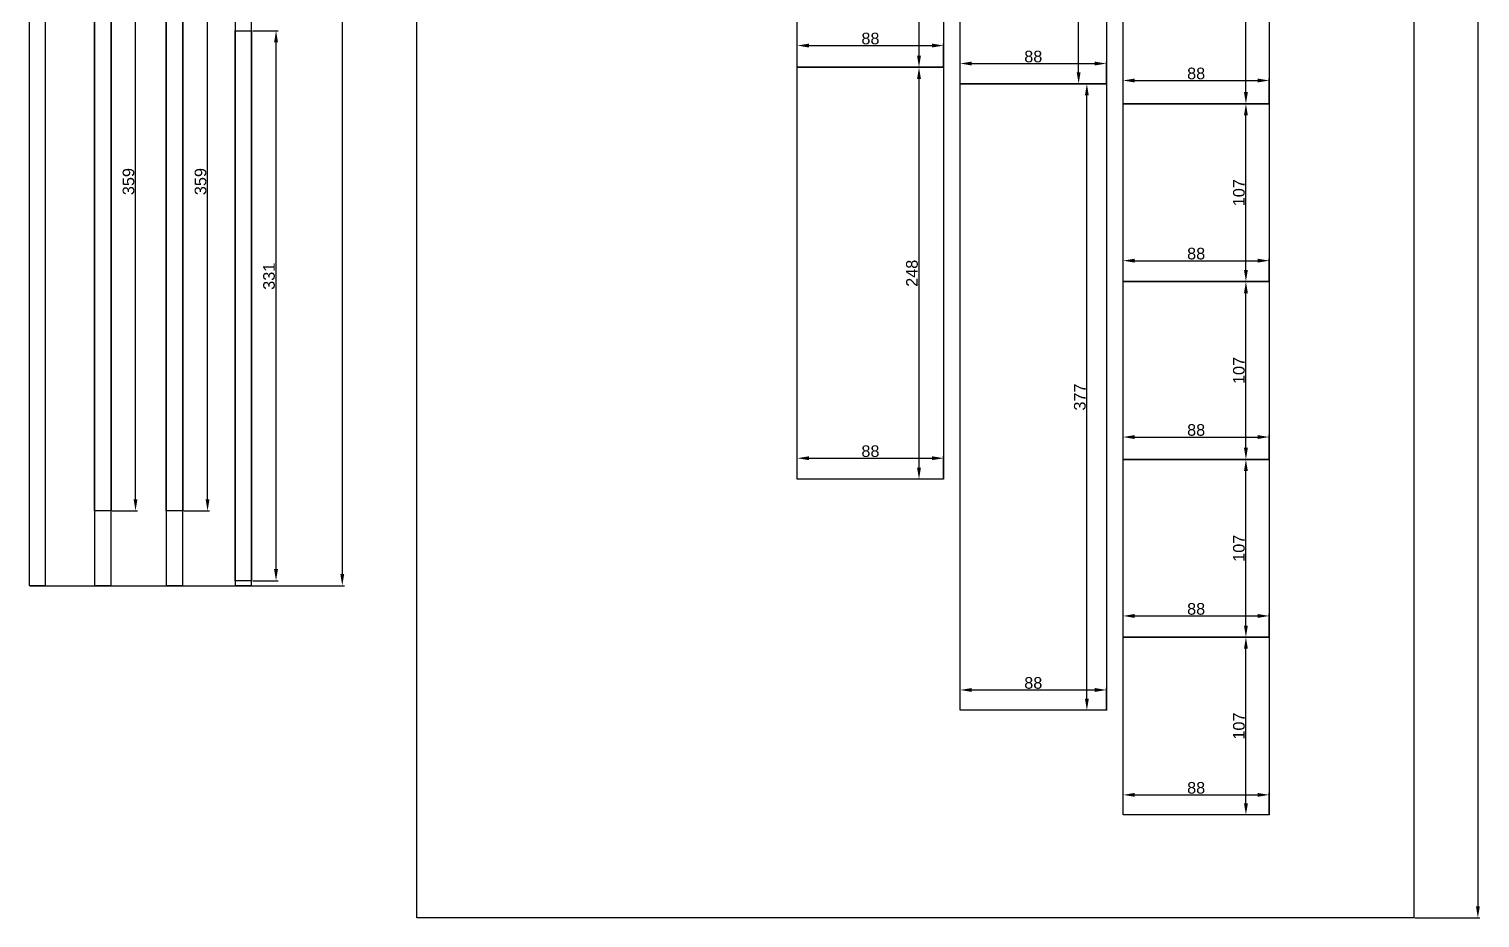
# Model space of a CAD drawing. Header units: millimetres. Extents: x 2483 to 4429, y -710 to 1566.
# Drawn here: x 3556 to 4429, y -710 to -175 of the extents above; entities that cross this region are included whole.
import ezdxf

# ---------------------------------------------------------------- set-up
doc = ezdxf.new("R2010")
doc.units = ezdxf.units.MM
doc.styles.get("Standard").update_dxf_attribs({"font": 'arial.ttf'})
doc.dimstyles.new('ISO-25', dxfattribs={"dimtxt": 7, "dimasz": 7, "dimexe": 1.25, "dimexo": 0.625, "dimtad": 1, "dimtxsty": 'Standard', "dimcen": 2.5, "dimadec": 0, "dimazin": 0, "dimtfac": 1, "dimtmove": 0, "dimatfit": 3, "dimfxl": 1, "dimarcsym": 0})

# ---------------------------------------------------------------- blocks, each defined once
blk = doc.blocks.new('*D355')
at = {"color": 0, "lineweight": -2, "transparency": 16777216}
for p, q in [((4105.46, 50.1), (4090.06, 50.1)), ((4091.31, -190.9), (4091.31, 43.1)), ((4105.46, -197.9), (4090.06, -197.9))]:
    blk.add_line(p, q, dxfattribs=at)
at = {"color": 0, "transparency": 16777216}
for points in [[(4090.14, 43.1), (4092.47, 43.1), (4091.31, 50.1)], [(4090.14, -190.9), (4092.47, -190.9), (4091.31, -197.9)]]:
    blk.add_solid(points, dxfattribs=at)
at = {"layer": 'Defpoints', "color": 0, "transparency": 16777216}
for p in [(4091.31, 50.1), (4106.08, 50.1), (4106.08, -197.9)]:
    blk.add_point(p, dxfattribs=at)
at = {"color": 0, "transparency": 16777216, "insert": (4087.11, -73.9), "char_height": 7, "attachment_point": 5, "rotation": 90}
blk.add_mtext('248', dxfattribs=at)
blk = doc.blocks.new('*D356')
at = {"color": 0, "lineweight": -2, "transparency": 16777216}
for p, q in [((4018.08, -197.27), (4018.08, -183.6)), ((4025.08, -184.85), (4099.08, -184.85)), ((4106.08, -197.27), (4106.08, -183.6))]:
    blk.add_line(p, q, dxfattribs=at)
at = {"color": 0, "transparency": 16777216}
for points in [[(4025.08, -183.68), (4025.08, -186.01), (4018.08, -184.85)], [(4099.08, -183.68), (4099.08, -186.01), (4106.08, -184.85)]]:
    blk.add_solid(points, dxfattribs=at)
at = {"layer": 'Defpoints', "color": 0, "transparency": 16777216}
for p in [(4106.08, -184.85), (4018.08, -197.9), (4106.08, -197.9)]:
    blk.add_point(p, dxfattribs=at)
at = {"color": 0, "transparency": 16777216, "insert": (4062.08, -180.65), "char_height": 7, "attachment_point": 5}
blk.add_mtext('88', dxfattribs=at)
blk = doc.blocks.new('*D357')
at = {"color": 0, "lineweight": -2, "transparency": 16777216}
for p, q in [((4018.08, -445.27), (4018.08, -431.95)), ((4025.08, -433.2), (4099.08, -433.2)), ((4106.08, -445.27), (4106.08, -431.95))]:
    blk.add_line(p, q, dxfattribs=at)
at = {"color": 0, "transparency": 16777216}
for points in [[(4025.08, -432.03), (4025.08, -434.36), (4018.08, -433.2)], [(4099.08, -432.03), (4099.08, -434.36), (4106.08, -433.2)]]:
    blk.add_solid(points, dxfattribs=at)
at = {"layer": 'Defpoints', "color": 0, "transparency": 16777216}
for p in [(4106.08, -433.2), (4018.08, -445.9), (4106.08, -445.9)]:
    blk.add_point(p, dxfattribs=at)
at = {"color": 0, "transparency": 16777216, "insert": (4062.08, -429), "char_height": 7, "attachment_point": 5}
blk.add_mtext('88', dxfattribs=at)
blk = doc.blocks.new('*D358')
at = {"color": 0, "lineweight": -2, "transparency": 16777216}
for p, q in [((4105.46, -197.9), (4090.06, -197.9)), ((4091.31, -438.9), (4091.31, -204.9)), ((4105.46, -445.9), (4090.06, -445.9))]:
    blk.add_line(p, q, dxfattribs=at)
at = {"color": 0, "transparency": 16777216}
for points in [[(4090.14, -204.9), (4092.47, -204.9), (4091.31, -197.9)], [(4090.14, -438.9), (4092.47, -438.9), (4091.31, -445.9)]]:
    blk.add_solid(points, dxfattribs=at)
at = {"layer": 'Defpoints', "color": 0, "transparency": 16777216}
for p in [(4091.31, -197.9), (4106.08, -197.9), (4106.08, -445.9)]:
    blk.add_point(p, dxfattribs=at)
at = {"color": 0, "transparency": 16777216, "insert": (4087.11, -321.9), "char_height": 7, "attachment_point": 5, "rotation": 90}
blk.add_mtext('248', dxfattribs=at)
blk = doc.blocks.new('*D366')
at = {"color": 0, "lineweight": -2, "transparency": 16777216}
for p, q in [((4203.46, 141.1), (4186.13, 141.1)), ((4187.38, -200.9), (4187.38, 134.1)), ((4204.46, -207.9), (4186.13, -207.9))]:
    blk.add_line(p, q, dxfattribs=at)
at = {"color": 0, "transparency": 16777216}
for points in [[(4186.21, 134.1), (4188.55, 134.1), (4187.38, 141.1)], [(4186.21, -200.9), (4188.55, -200.9), (4187.38, -207.9)]]:
    blk.add_solid(points, dxfattribs=at)
at = {"layer": 'Defpoints', "color": 0, "transparency": 16777216}
for p in [(4187.38, 141.1), (4204.08, 141.1), (4205.08, -207.9)]:
    blk.add_point(p, dxfattribs=at)
at = {"color": 0, "transparency": 16777216, "insert": (4183.18, -33.4), "char_height": 7, "attachment_point": 5, "rotation": 90}
blk.add_mtext('349', dxfattribs=at)
blk = doc.blocks.new('*D367')
at = {"color": 0, "lineweight": -2, "transparency": 16777216}
for p, q in [((4204.46, -207.9), (4191.08, -207.9)), ((4192.33, -577.9), (4192.33, -214.9)), ((4204.46, -584.9), (4191.08, -584.9))]:
    blk.add_line(p, q, dxfattribs=at)
at = {"color": 0, "transparency": 16777216}
for points in [[(4191.16, -214.9), (4193.49, -214.9), (4192.33, -207.9)], [(4191.16, -577.9), (4193.49, -577.9), (4192.33, -584.9)]]:
    blk.add_solid(points, dxfattribs=at)
at = {"layer": 'Defpoints', "color": 0, "transparency": 16777216}
for p in [(4192.33, -207.9), (4205.08, -207.9), (4205.08, -584.9)]:
    blk.add_point(p, dxfattribs=at)
at = {"color": 0, "transparency": 16777216, "insert": (4188.12, -396.4), "char_height": 7, "attachment_point": 5, "rotation": 90}
blk.add_mtext('377', dxfattribs=at)
blk = doc.blocks.new('*D376')
at = {"color": 0, "lineweight": -2, "transparency": 16777216}
for p, q in [((4116.08, -207.27), (4116.08, -194.43)), ((4123.08, -195.68), (4197.08, -195.68)), ((4204.08, -207.27), (4204.08, -194.43))]:
    blk.add_line(p, q, dxfattribs=at)
at = {"color": 0, "transparency": 16777216}
for points in [[(4123.08, -194.51), (4123.08, -196.85), (4116.08, -195.68)], [(4197.08, -194.51), (4197.08, -196.85), (4204.08, -195.68)]]:
    blk.add_solid(points, dxfattribs=at)
at = {"layer": 'Defpoints', "color": 0, "transparency": 16777216}
for p in [(4204.08, -195.68), (4116.08, -207.9), (4204.08, -207.9)]:
    blk.add_point(p, dxfattribs=at)
at = {"color": 0, "transparency": 16777216, "insert": (4160.08, -191.48), "char_height": 7, "attachment_point": 5}
blk.add_mtext('88', dxfattribs=at)
blk = doc.blocks.new('*D377')
at = {"color": 0, "lineweight": -2, "transparency": 16777216}
for p, q in [((4116.08, -584.27), (4116.08, -571.43)), ((4123.08, -572.68), (4197.08, -572.68)), ((4204.08, -584.27), (4204.08, -571.43))]:
    blk.add_line(p, q, dxfattribs=at)
at = {"color": 0, "transparency": 16777216}
for points in [[(4123.08, -571.51), (4123.08, -573.84), (4116.08, -572.68)], [(4197.08, -571.51), (4197.08, -573.84), (4204.08, -572.68)]]:
    blk.add_solid(points, dxfattribs=at)
at = {"layer": 'Defpoints', "color": 0, "transparency": 16777216}
for p in [(4204.08, -572.68), (4116.08, -584.9), (4204.08, -584.9)]:
    blk.add_point(p, dxfattribs=at)
at = {"color": 0, "transparency": 16777216, "insert": (4160.08, -568.48), "char_height": 7, "attachment_point": 5}
blk.add_mtext('88', dxfattribs=at)
blk = doc.blocks.new('*D382')
at = {"color": 0, "lineweight": -2, "transparency": 16777216}
for p, q in [((4214.08, -219.27), (4214.08, -204.62)), ((4221.08, -205.87), (4295.08, -205.87)), ((4302.08, -219.27), (4302.08, -204.62))]:
    blk.add_line(p, q, dxfattribs=at)
at = {"color": 0, "transparency": 16777216}
for points in [[(4221.08, -204.7), (4221.08, -207.04), (4214.08, -205.87)], [(4295.08, -204.7), (4295.08, -207.04), (4302.08, -205.87)]]:
    blk.add_solid(points, dxfattribs=at)
at = {"layer": 'Defpoints', "color": 0, "transparency": 16777216}
for p in [(4302.08, -205.87), (4214.08, -219.9), (4302.08, -219.9)]:
    blk.add_point(p, dxfattribs=at)
at = {"color": 0, "transparency": 16777216, "insert": (4258.08, -201.67), "char_height": 7, "attachment_point": 5}
blk.add_mtext('88', dxfattribs=at)
blk = doc.blocks.new('*D386')
at = {"color": 0, "lineweight": -2, "transparency": 16777216}
for p, q in [((4301.46, 113.1), (4286.78, 113.1)), ((4288.03, -212.9), (4288.03, 106.1)), ((4301.46, -219.9), (4286.78, -219.9))]:
    blk.add_line(p, q, dxfattribs=at)
at = {"color": 0, "transparency": 16777216}
for points in [[(4286.86, 106.1), (4289.2, 106.1), (4288.03, 113.1)], [(4286.86, -212.9), (4289.2, -212.9), (4288.03, -219.9)]]:
    blk.add_solid(points, dxfattribs=at)
at = {"layer": 'Defpoints', "color": 0, "transparency": 16777216}
for p in [(4288.03, 113.1), (4302.08, 113.1), (4302.08, -219.9)]:
    blk.add_point(p, dxfattribs=at)
at = {"color": 0, "transparency": 16777216, "insert": (4283.83, -53.4), "char_height": 7, "attachment_point": 5, "rotation": 90}
blk.add_mtext('333', dxfattribs=at)
blk = doc.blocks.new('*D387')
at = {"color": 0, "lineweight": -2, "transparency": 16777216}
for p, q in [((4214.08, -326.27), (4214.08, -313.06)), ((4221.08, -314.31), (4295.08, -314.31)), ((4302.08, -326.27), (4302.08, -313.06))]:
    blk.add_line(p, q, dxfattribs=at)
at = {"color": 0, "transparency": 16777216}
for points in [[(4221.08, -313.15), (4221.08, -315.48), (4214.08, -314.31)], [(4295.08, -313.15), (4295.08, -315.48), (4302.08, -314.31)]]:
    blk.add_solid(points, dxfattribs=at)
at = {"layer": 'Defpoints', "color": 0, "transparency": 16777216}
for p in [(4302.08, -314.31), (4214.08, -326.9), (4302.08, -326.9)]:
    blk.add_point(p, dxfattribs=at)
at = {"color": 0, "transparency": 16777216, "insert": (4258.08, -310.11), "char_height": 7, "attachment_point": 5}
blk.add_mtext('88', dxfattribs=at)
blk = doc.blocks.new('*D388')
at = {"color": 0, "lineweight": -2, "transparency": 16777216}
for p, q in [((4214.08, -433.27), (4214.08, -419.2)), ((4221.08, -420.45), (4295.08, -420.45)), ((4302.08, -433.27), (4302.08, -419.2))]:
    blk.add_line(p, q, dxfattribs=at)
at = {"color": 0, "transparency": 16777216}
for points in [[(4221.08, -419.28), (4221.08, -421.62), (4214.08, -420.45)], [(4295.08, -419.28), (4295.08, -421.62), (4302.08, -420.45)]]:
    blk.add_solid(points, dxfattribs=at)
at = {"layer": 'Defpoints', "color": 0, "transparency": 16777216}
for p in [(4302.08, -420.45), (4214.08, -433.9), (4302.08, -433.9)]:
    blk.add_point(p, dxfattribs=at)
at = {"color": 0, "transparency": 16777216, "insert": (4258.08, -416.25), "char_height": 7, "attachment_point": 5}
blk.add_mtext('88', dxfattribs=at)
blk = doc.blocks.new('*D389')
at = {"color": 0, "lineweight": -2, "transparency": 16777216}
for p, q in [((4214.08, -540.27), (4214.08, -526.87)), ((4221.08, -528.12), (4295.08, -528.12)), ((4302.08, -540.27), (4302.08, -526.87))]:
    blk.add_line(p, q, dxfattribs=at)
at = {"color": 0, "transparency": 16777216}
for points in [[(4221.08, -526.96), (4221.08, -529.29), (4214.08, -528.12)], [(4295.08, -526.96), (4295.08, -529.29), (4302.08, -528.12)]]:
    blk.add_solid(points, dxfattribs=at)
at = {"layer": 'Defpoints', "color": 0, "transparency": 16777216}
for p in [(4302.08, -528.12), (4214.08, -540.9), (4302.08, -540.9)]:
    blk.add_point(p, dxfattribs=at)
at = {"color": 0, "transparency": 16777216, "insert": (4258.08, -523.92), "char_height": 7, "attachment_point": 5}
blk.add_mtext('88', dxfattribs=at)
blk = doc.blocks.new('*D390')
at = {"color": 0, "lineweight": -2, "transparency": 16777216}
for p, q in [((4214.08, -647.27), (4214.08, -634.55)), ((4221.08, -635.8), (4295.08, -635.8)), ((4302.08, -647.27), (4302.08, -634.55))]:
    blk.add_line(p, q, dxfattribs=at)
at = {"color": 0, "transparency": 16777216}
for points in [[(4221.08, -634.63), (4221.08, -636.96), (4214.08, -635.8)], [(4295.08, -634.63), (4295.08, -636.96), (4302.08, -635.8)]]:
    blk.add_solid(points, dxfattribs=at)
at = {"layer": 'Defpoints', "color": 0, "transparency": 16777216}
for p in [(4302.08, -635.8), (4214.08, -647.9), (4302.08, -647.9)]:
    blk.add_point(p, dxfattribs=at)
at = {"color": 0, "transparency": 16777216, "insert": (4258.08, -631.6), "char_height": 7, "attachment_point": 5}
blk.add_mtext('88', dxfattribs=at)
blk = doc.blocks.new('*D391')
at = {"color": 0, "lineweight": -2, "transparency": 16777216}
for p, q in [((4301.46, -219.9), (4286.78, -219.9)), ((4288.03, -319.9), (4288.03, -226.9)), ((4301.46, -326.9), (4286.78, -326.9))]:
    blk.add_line(p, q, dxfattribs=at)
at = {"color": 0, "transparency": 16777216}
for points in [[(4286.86, -226.9), (4289.2, -226.9), (4288.03, -219.9)], [(4286.86, -319.9), (4289.2, -319.9), (4288.03, -326.9)]]:
    blk.add_solid(points, dxfattribs=at)
at = {"layer": 'Defpoints', "color": 0, "transparency": 16777216}
for p in [(4288.03, -219.9), (4302.08, -219.9), (4302.08, -326.9)]:
    blk.add_point(p, dxfattribs=at)
at = {"color": 0, "transparency": 16777216, "insert": (4283.83, -273.4), "char_height": 7, "attachment_point": 5, "rotation": 90}
blk.add_mtext('107', dxfattribs=at)
blk = doc.blocks.new('*D392')
at = {"color": 0, "lineweight": -2, "transparency": 16777216}
for p, q in [((4301.46, -326.9), (4286.78, -326.9)), ((4288.03, -426.9), (4288.03, -333.9)), ((4301.46, -433.9), (4286.78, -433.9))]:
    blk.add_line(p, q, dxfattribs=at)
at = {"color": 0, "transparency": 16777216}
for points in [[(4286.86, -333.9), (4289.2, -333.9), (4288.03, -326.9)], [(4286.86, -426.9), (4289.2, -426.9), (4288.03, -433.9)]]:
    blk.add_solid(points, dxfattribs=at)
at = {"layer": 'Defpoints', "color": 0, "transparency": 16777216}
for p in [(4288.03, -326.9), (4302.08, -326.9), (4302.08, -433.9)]:
    blk.add_point(p, dxfattribs=at)
at = {"color": 0, "transparency": 16777216, "insert": (4283.83, -380.4), "char_height": 7, "attachment_point": 5, "rotation": 90}
blk.add_mtext('107', dxfattribs=at)
blk = doc.blocks.new('*D393')
at = {"color": 0, "lineweight": -2, "transparency": 16777216}
for p, q in [((4301.46, -433.9), (4286.78, -433.9)), ((4288.03, -533.9), (4288.03, -440.9)), ((4301.46, -540.9), (4286.78, -540.9))]:
    blk.add_line(p, q, dxfattribs=at)
at = {"color": 0, "transparency": 16777216}
for points in [[(4286.86, -440.9), (4289.2, -440.9), (4288.03, -433.9)], [(4286.86, -533.9), (4289.2, -533.9), (4288.03, -540.9)]]:
    blk.add_solid(points, dxfattribs=at)
at = {"layer": 'Defpoints', "color": 0, "transparency": 16777216}
for p in [(4288.03, -433.9), (4302.08, -433.9), (4302.08, -540.9)]:
    blk.add_point(p, dxfattribs=at)
at = {"color": 0, "transparency": 16777216, "insert": (4283.83, -487.4), "char_height": 7, "attachment_point": 5, "rotation": 90}
blk.add_mtext('107', dxfattribs=at)
blk = doc.blocks.new('*D394')
at = {"color": 0, "lineweight": -2, "transparency": 16777216}
for p, q in [((4301.46, -540.9), (4286.78, -540.9)), ((4288.03, -640.9), (4288.03, -547.9)), ((4301.46, -647.9), (4286.78, -647.9))]:
    blk.add_line(p, q, dxfattribs=at)
at = {"color": 0, "transparency": 16777216}
for points in [[(4286.86, -547.9), (4289.2, -547.9), (4288.03, -540.9)], [(4286.86, -640.9), (4289.2, -640.9), (4288.03, -647.9)]]:
    blk.add_solid(points, dxfattribs=at)
at = {"layer": 'Defpoints', "color": 0, "transparency": 16777216}
for p in [(4288.03, -540.9), (4302.08, -540.9), (4302.08, -647.9)]:
    blk.add_point(p, dxfattribs=at)
at = {"color": 0, "transparency": 16777216, "insert": (4283.83, -594.4), "char_height": 7, "attachment_point": 5, "rotation": 90}
blk.add_mtext('107', dxfattribs=at)
blk = doc.blocks.new('*D404')
at = {"color": 0, "lineweight": -2, "transparency": 16777216}
for p, q in [((4389.71, 490.1), (4428.87, 490.1)), ((4427.62, 483.1), (4427.62, -702.9)), ((4389.71, -709.9), (4428.87, -709.9))]:
    blk.add_line(p, q, dxfattribs=at)
at = {"color": 0, "transparency": 16777216}
for points in [[(4426.46, 483.1), (4428.79, 483.1), (4427.62, 490.1)], [(4426.46, -702.9), (4428.79, -702.9), (4427.62, -709.9)]]:
    blk.add_solid(points, dxfattribs=at)
at = {"layer": 'Defpoints', "color": 0, "transparency": 16777216}
for p in [(4389.08, 490.1), (4389.08, -709.9), (4427.62, -709.9)]:
    blk.add_point(p, dxfattribs=at)
at = {"color": 0, "transparency": 16777216, "insert": (4423.43, -109.9), "char_height": 7, "attachment_point": 5, "rotation": 90}
blk.add_mtext('1200', dxfattribs=at)
blk = doc.blocks.new('*D443')
at = {"color": 0, "lineweight": -2, "transparency": 16777216}
for p, q in [((3690.36, -175.9), (3705.66, -175.9)), ((3704.41, -499.9), (3704.41, -182.9)), ((3690.36, -506.9), (3705.66, -506.9))]:
    blk.add_line(p, q, dxfattribs=at)
at = {"color": 0, "transparency": 16777216}
for points in [[(3703.24, -182.9), (3705.58, -182.9), (3704.41, -175.9)], [(3703.24, -499.9), (3705.58, -499.9), (3704.41, -506.9)]]:
    blk.add_solid(points, dxfattribs=at)
at = {"layer": 'Defpoints', "color": 0, "transparency": 16777216}
for p in [(3689.73, -175.9), (3704.41, -175.9), (3689.73, -506.9)]:
    blk.add_point(p, dxfattribs=at)
at = {"color": 0, "transparency": 16777216, "insert": (3700.21, -323.69), "char_height": 7, "attachment_point": 5, "rotation": 90}
blk.add_mtext('331', dxfattribs=at)
blk = doc.blocks.new('*D446')
at = {"color": 0, "lineweight": -2, "transparency": 16777216}
for p, q in [((3648.89, -105.9), (3664.46, -105.9)), ((3663.21, -457.9), (3663.21, -112.9)), ((3648.89, -464.9), (3664.46, -464.9))]:
    blk.add_line(p, q, dxfattribs=at)
at = {"color": 0, "transparency": 16777216}
for points in [[(3662.04, -112.9), (3664.38, -112.9), (3663.21, -105.9)], [(3662.04, -457.9), (3664.38, -457.9), (3663.21, -464.9)]]:
    blk.add_solid(points, dxfattribs=at)
at = {"layer": 'Defpoints', "color": 0, "transparency": 16777216}
for p in [(3648.26, -105.9), (3663.21, -105.9), (3648.26, -464.9)]:
    blk.add_point(p, dxfattribs=at)
at = {"color": 0, "transparency": 16777216, "insert": (3659.01, -266.72), "char_height": 7, "attachment_point": 5, "rotation": 90}
blk.add_mtext('359', dxfattribs=at)
blk = doc.blocks.new('*D456')
at = {"color": 0, "lineweight": -2, "transparency": 16777216}
for p, q in [((3605.74, -105.9), (3621.11, -105.9)), ((3619.86, -457.9), (3619.86, -112.9)), ((3605.74, -464.9), (3621.11, -464.9))]:
    blk.add_line(p, q, dxfattribs=at)
at = {"color": 0, "transparency": 16777216}
for points in [[(3618.7, -112.9), (3621.03, -112.9), (3619.86, -105.9)], [(3618.7, -457.9), (3621.03, -457.9), (3619.86, -464.9)]]:
    blk.add_solid(points, dxfattribs=at)
at = {"layer": 'Defpoints', "color": 0, "transparency": 16777216}
for p in [(3605.11, -105.9), (3619.86, -105.9), (3605.11, -464.9)]:
    blk.add_point(p, dxfattribs=at)
at = {"color": 0, "transparency": 16777216, "insert": (3615.66, -266.72), "char_height": 7, "attachment_point": 5, "rotation": 90}
blk.add_mtext('359', dxfattribs=at)
blk = doc.blocks.new('*D460')
at = {"color": 0, "lineweight": -2, "transparency": 16777216}
for p, q in [((3556.4, 490.1), (3745.53, 490.1)), ((3744.28, 483.1), (3744.28, -502.9)), ((3556.4, -509.9), (3745.53, -509.9))]:
    blk.add_line(p, q, dxfattribs=at)
at = {"color": 0, "transparency": 16777216}
for points in [[(3743.11, 483.1), (3745.44, 483.1), (3744.28, 490.1)], [(3743.11, -502.9), (3745.44, -502.9), (3744.28, -509.9)]]:
    blk.add_solid(points, dxfattribs=at)
at = {"layer": 'Defpoints', "color": 0, "transparency": 16777216}
for p in [(3555.77, 490.1), (3555.77, -509.9), (3744.28, -509.9)]:
    blk.add_point(p, dxfattribs=at)
at = {"color": 0, "transparency": 16777216, "insert": (3740.08, -9.9), "char_height": 7, "attachment_point": 5, "rotation": 90}
blk.add_mtext('1000', dxfattribs=at)

msp = doc.modelspace()

# ---------------------------------------------------------------- linework, layer by layer
for points in [[(3565.773, 490.105), (3555.773, 490.105), (3555.773, -509.895), (3565.773, -509.895)], [(3605.114, 490.105), (3595.114, 490.105), (3595.114, -509.895), (3605.114, -509.895)], [(3648.261, 490.105), (3638.261, 490.105), (3638.261, -509.895), (3648.261, -509.895)], [(3689.73, 490.105), (3679.73, 490.105), (3679.73, -509.895), (3689.73, -509.895)], [(3789.083, 490.105), (4389.083, 490.105), (4389.083, -709.895), (3789.083, -709.895)], [(4116.083, 141.105), (4204.083, 141.105), (4204.083, -207.895), (4116.083, -207.895)], [(4214.083, 113.105), (4302.083, 113.105), (4302.083, -219.895), (4214.083, -219.895)], [(4018.083, 50.105), (4106.083, 50.105), (4106.083, -197.895), (4018.083, -197.895)], [(3595.114, -105.895), (3605.114, -105.895), (3605.114, -464.895), (3595.114, -464.895)], [(3638.261, -105.895), (3648.261, -105.895), (3648.261, -464.895), (3638.261, -464.895)], [(3679.73, -175.895), (3689.73, -175.895), (3689.73, -506.895), (3679.73, -506.895)], [(4018.083, -197.895), (4106.083, -197.895), (4106.083, -445.895), (4018.083, -445.895)], [(4116.083, -207.895), (4204.083, -207.895), (4204.083, -584.895), (4116.083, -584.895)], [(4214.083, -219.895), (4302.083, -219.895), (4302.083, -326.895), (4214.083, -326.895)], [(4302.083, -433.895), (4214.083, -433.895), (4214.083, -326.895), (4302.083, -326.895)], [(4214.083, -433.895), (4302.083, -433.895), (4302.083, -540.895), (4214.083, -540.895)], [(4214.083, -540.895), (4302.083, -540.895), (4302.083, -647.895), (4214.083, -647.895)]]:
    msp.add_lwpolyline(points, close=True)

# ---------------------------------------------------------------- dimensions: what is measured, and where the dimension line sits
for base, p1, p2, picture, middle in [((3744.276, -509.895), (3555.773, 490.105), (3555.773, -509.895), '*D460', (3740.077, -9.895)), ((4187.381, 141.105), (4205.083, -207.895), (4204.083, 141.105), '*D366', (4183.18, -33.395)), ((4288.031, 113.105), (4302.083, -219.895), (4302.083, 113.105), '*D386', (4283.83, -53.395)), ((4091.308, 50.105), (4106.083, -197.895), (4106.083, 50.105), '*D355', (4087.109, -73.895)), ((4091.308, -197.895), (4106.083, -445.895), (4106.083, -197.895), '*D358', (4087.109, -321.895)), ((4192.326, -207.895), (4205.083, -584.895), (4205.083, -207.895), '*D367', (4188.124, -396.395)), ((4288.031, -219.895), (4302.083, -326.895), (4302.083, -219.895), '*D391', (4283.832, -273.395)), ((4288.031, -326.895), (4302.083, -433.895), (4302.083, -326.895), '*D392', (4283.832, -380.395)), ((4288.031, -433.895), (4302.083, -540.895), (4302.083, -433.895), '*D393', (4283.832, -487.395)), ((4288.031, -540.895), (4302.083, -647.895), (4302.083, -540.895), '*D394', (4283.832, -594.395))]:
    dim = msp.add_linear_dim(base=base, p1=p1, p2=p2, angle=90, dimstyle='ISO-25')
    dim.commit()
    dim.dimension.update_dxf_attribs({"geometry": picture, "text_midpoint": middle})
for base, p1, p2, picture, middle in [((4427.624, -709.895), (4389.083, 490.105), (4389.083, -709.895), '*D404', (4427.624, -109.895)), ((3619.865, -105.895), (3605.114, -464.895), (3605.114, -105.895), '*D456', (3619.865, -266.716)), ((3663.211, -105.895), (3648.261, -464.895), (3648.261, -105.895), '*D446', (3663.211, -266.716)), ((3704.411, -175.895), (3689.73, -506.895), (3689.73, -175.895), '*D443', (3704.411, -323.692))]:
    dim = msp.add_linear_dim(base=base, p1=p1, p2=p2, angle=90, dimstyle='ISO-25')
    dim.commit()
    dim.dimension.update_dxf_attribs({"geometry": picture, "text_midpoint": middle, "dimtype": 160})
for base, p1, p2, picture, middle in [((4106.083, -184.847), (4018.083, -197.895), (4106.083, -197.895), '*D356', (4062.083, -180.648)), ((4204.083, -195.678), (4116.083, -207.895), (4204.083, -207.895), '*D376', (4160.083, -191.479)), ((4302.083, -205.869), (4214.083, -219.895), (4302.083, -219.895), '*D382', (4258.083, -201.67)), ((4302.083, -314.313), (4214.083, -326.895), (4302.083, -326.895), '*D387', (4258.083, -310.114)), ((4302.083, -420.449), (4214.083, -433.895), (4302.083, -433.895), '*D388', (4258.083, -416.25)), ((4106.083, -433.197), (4018.083, -445.895), (4106.083, -445.895), '*D357', (4062.083, -428.998)), ((4302.083, -528.122), (4214.083, -540.895), (4302.083, -540.895), '*D389', (4258.083, -523.923)), ((4204.083, -572.677), (4116.083, -584.895), (4204.083, -584.895), '*D377', (4160.083, -568.478)), ((4302.083, -635.796), (4214.083, -647.895), (4302.083, -647.895), '*D390', (4258.083, -631.597))]:
    dim = msp.add_linear_dim(base=base, p1=p1, p2=p2, dimstyle='ISO-25')
    dim.commit()
    dim.dimension.update_dxf_attribs({"geometry": picture, "text_midpoint": middle})

doc.saveas('drawing.dxf')
